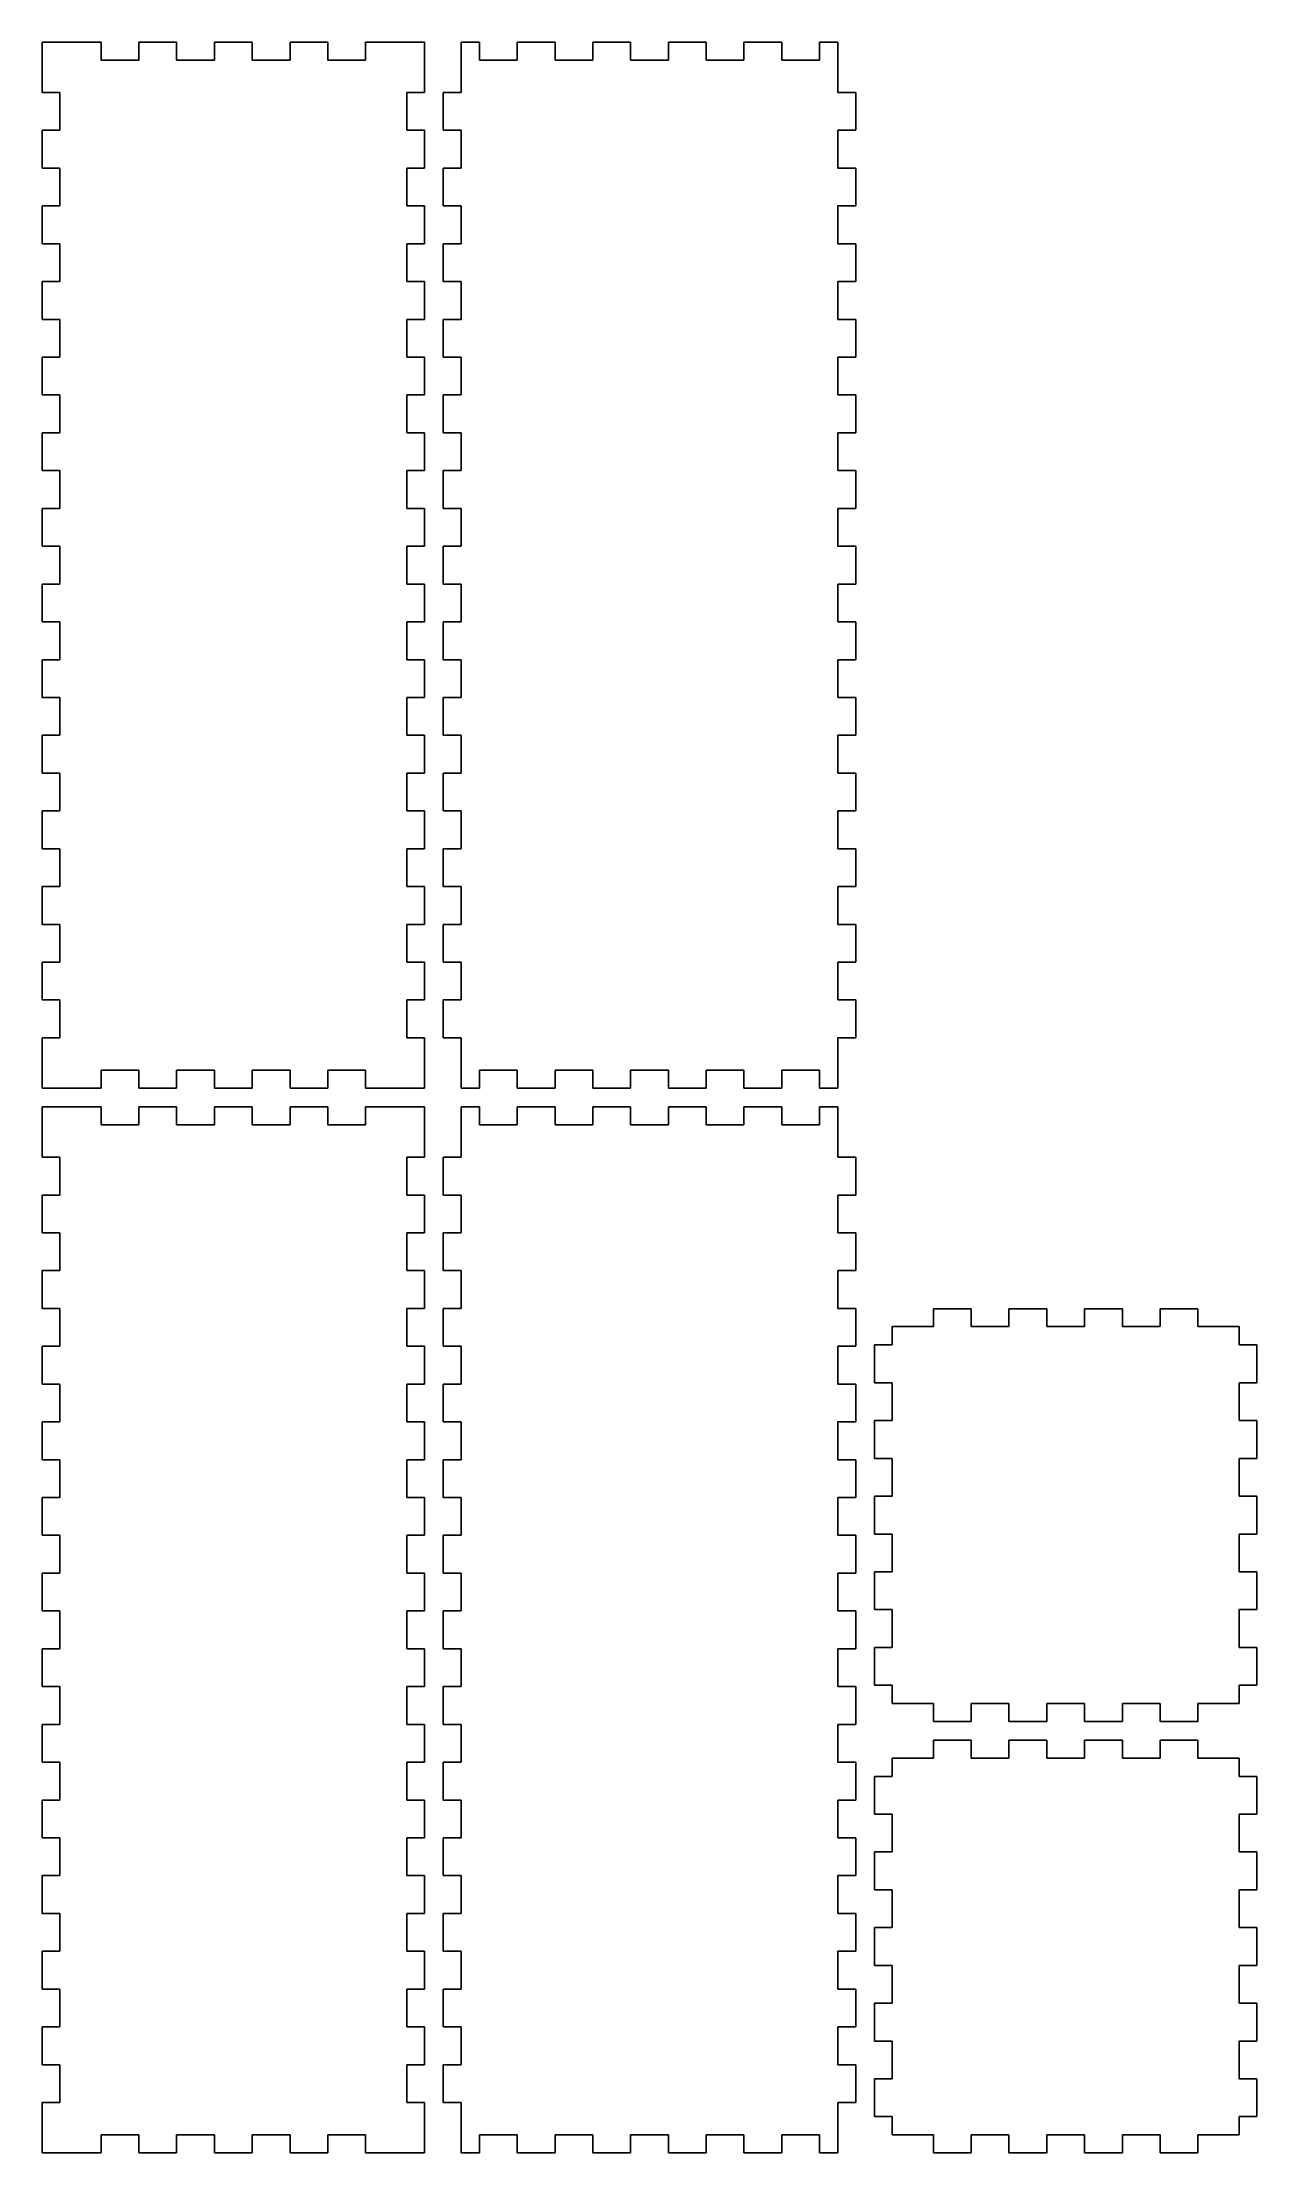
# Model space of a CAD drawing. Header units: inches. Extents: x 0 to 8.1, y 0.1 to 14.1.
import ezdxf

# ---------------------------------------------------------------- set-up
doc = ezdxf.new("R2010")
doc.units = ezdxf.units.IN

msp = doc.modelspace()

# ---------------------------------------------------------------- linework, layer by layer
at = {"layer": 'back_outsideCutPath'}
for p, q in [((0, 14.122), (0, 13.788375)), ((0.139625, 14.122), (0, 14.122)), ((0.390375, 14.122), (0.139625, 14.122)), ((0.390375, 14.004), (0.390375, 14.122)), ((0.641125, 14.004), (0.390375, 14.004)), ((0.891875, 14.122), (0.641125, 14.122)), ((0.641125, 14.122), (0.641125, 14.004)), ((0.891875, 14.004), (0.891875, 14.122)), ((1.142625, 14.004), (0.891875, 14.004)), ((1.393375, 14.122), (1.142625, 14.122)), ((1.142625, 14.122), (1.142625, 14.004)), ((1.393375, 14.004), (1.393375, 14.122)), ((1.644125, 14.004), (1.393375, 14.004)), ((1.894875, 14.122), (1.644125, 14.122)), ((1.644125, 14.122), (1.644125, 14.004)), ((1.894875, 14.004), (1.894875, 14.122)), ((2.145625, 14.004), (1.894875, 14.004)), ((2.536, 14.122), (2.145625, 14.122)), ((2.145625, 14.122), (2.145625, 14.004)), ((2.536, 13.788375), (2.536, 14.122)), ((0, 13.788375), (0.118, 13.788375)), ((0.118, 13.788375), (0.118, 13.537625)), ((2.418, 13.537625), (2.418, 13.788375)), ((2.418, 13.788375), (2.536, 13.788375)), ((0.118, 13.537625), (0, 13.537625)), ((0, 13.537625), (0, 13.286875)), ((2.536, 13.537625), (2.418, 13.537625)), ((2.536, 13.286875), (2.536, 13.537625)), ((0, 13.286875), (0.118, 13.286875)), ((0.118, 13.286875), (0.118, 13.036125)), ((2.418, 13.036125), (2.418, 13.286875)), ((2.418, 13.286875), (2.536, 13.286875)), ((0.118, 13.036125), (0, 13.036125)), ((0, 13.036125), (0, 12.785375)), ((2.536, 13.036125), (2.418, 13.036125)), ((2.536, 12.785375), (2.536, 13.036125)), ((0, 12.785375), (0.118, 12.785375)), ((0.118, 12.785375), (0.118, 12.534625)), ((2.418, 12.534625), (2.418, 12.785375)), ((2.418, 12.785375), (2.536, 12.785375)), ((0.118, 12.534625), (0, 12.534625)), ((0, 12.534625), (0, 12.283875)), ((2.536, 12.534625), (2.418, 12.534625)), ((2.536, 12.283875), (2.536, 12.534625)), ((0, 12.283875), (0.118, 12.283875)), ((0.118, 12.283875), (0.118, 12.033125)), ((2.418, 12.033125), (2.418, 12.283875)), ((2.418, 12.283875), (2.536, 12.283875)), ((0.118, 12.033125), (0, 12.033125)), ((0, 12.033125), (0, 11.782375)), ((2.536, 12.033125), (2.418, 12.033125)), ((2.536, 11.782375), (2.536, 12.033125)), ((0, 11.782375), (0.118, 11.782375)), ((0.118, 11.782375), (0.118, 11.531625)), ((2.418, 11.531625), (2.418, 11.782375)), ((2.418, 11.782375), (2.536, 11.782375)), ((0.118, 11.531625), (0, 11.531625)), ((0, 11.531625), (0, 11.280875)), ((2.536, 11.531625), (2.418, 11.531625)), ((2.536, 11.280875), (2.536, 11.531625)), ((0, 11.280875), (0.118, 11.280875)), ((0.118, 11.280875), (0.118, 11.030125)), ((2.418, 11.030125), (2.418, 11.280875)), ((2.418, 11.280875), (2.536, 11.280875)), ((0.118, 11.030125), (0, 11.030125)), ((0, 11.030125), (0, 10.779375)), ((2.536, 11.030125), (2.418, 11.030125)), ((2.536, 10.779375), (2.536, 11.030125)), ((0, 10.779375), (0.118, 10.779375)), ((0.118, 10.779375), (0.118, 10.528625)), ((2.418, 10.528625), (2.418, 10.779375)), ((2.418, 10.779375), (2.536, 10.779375)), ((0.118, 10.528625), (0, 10.528625)), ((0, 10.528625), (0, 10.277875)), ((2.536, 10.528625), (2.418, 10.528625)), ((2.536, 10.277875), (2.536, 10.528625)), ((0, 10.277875), (0.118, 10.277875)), ((0.118, 10.277875), (0.118, 10.027125)), ((2.418, 10.027125), (2.418, 10.277875)), ((2.418, 10.277875), (2.536, 10.277875)), ((0.118, 10.027125), (0, 10.027125)), ((0, 10.027125), (0, 9.776375)), ((2.536, 10.027125), (2.418, 10.027125)), ((2.536, 9.776375), (2.536, 10.027125)), ((0, 9.776375), (0.118, 9.776375)), ((0.118, 9.776375), (0.118, 9.525625)), ((2.418, 9.525625), (2.418, 9.776375)), ((2.418, 9.776375), (2.536, 9.776375)), ((0.118, 9.525625), (0, 9.525625)), ((0, 9.525625), (0, 9.274875)), ((2.536, 9.525625), (2.418, 9.525625)), ((2.536, 9.274875), (2.536, 9.525625)), ((0, 9.274875), (0.118, 9.274875)), ((0.118, 9.274875), (0.118, 9.024125)), ((2.418, 9.024125), (2.418, 9.274875)), ((2.418, 9.274875), (2.536, 9.274875)), ((0.118, 9.024125), (0, 9.024125)), ((0, 9.024125), (0, 8.773375)), ((2.536, 9.024125), (2.418, 9.024125)), ((2.536, 8.773375), (2.536, 9.024125)), ((0, 8.773375), (0.118, 8.773375)), ((0.118, 8.773375), (0.118, 8.522625)), ((2.418, 8.522625), (2.418, 8.773375)), ((2.418, 8.773375), (2.536, 8.773375)), ((0.118, 8.522625), (0, 8.522625)), ((0, 8.522625), (0, 8.271875)), ((2.536, 8.522625), (2.418, 8.522625)), ((2.536, 8.271875), (2.536, 8.522625)), ((0, 8.271875), (0.118, 8.271875)), ((0.118, 8.271875), (0.118, 8.021125)), ((2.418, 8.021125), (2.418, 8.271875)), ((2.418, 8.271875), (2.536, 8.271875)), ((0.118, 8.021125), (0, 8.021125)), ((0, 8.021125), (0, 7.770375)), ((2.536, 8.021125), (2.418, 8.021125)), ((2.536, 7.770375), (2.536, 8.021125)), ((0, 7.770375), (0.118, 7.770375)), ((0.118, 7.770375), (0.118, 7.519625)), ((2.418, 7.519625), (2.418, 7.770375)), ((2.418, 7.770375), (2.536, 7.770375)), ((0.118, 7.519625), (0, 7.519625)), ((0, 7.519625), (0, 7.186)), ((2.536, 7.519625), (2.418, 7.519625)), ((2.536, 7.186), (2.536, 7.519625)), ((0.390375, 7.186), (0.390375, 7.304)), ((0.390375, 7.304), (0.641125, 7.304)), ((0.641125, 7.304), (0.641125, 7.186)), ((0.891875, 7.186), (0.891875, 7.304)), ((0.891875, 7.304), (1.142625, 7.304)), ((1.142625, 7.304), (1.142625, 7.186)), ((1.393375, 7.186), (1.393375, 7.304)), ((1.393375, 7.304), (1.644125, 7.304)), ((1.644125, 7.304), (1.644125, 7.186)), ((1.894875, 7.186), (1.894875, 7.304)), ((1.894875, 7.304), (2.145625, 7.304)), ((2.145625, 7.304), (2.145625, 7.186)), ((0, 7.186), (0.390375, 7.186)), ((0.641125, 7.186), (0.891875, 7.186)), ((1.142625, 7.186), (1.393375, 7.186)), ((1.644125, 7.186), (1.894875, 7.186)), ((2.145625, 7.186), (2.396375, 7.186)), ((2.396375, 7.186), (2.536, 7.186))]:
    msp.add_line(p, q, dxfattribs=at)
at = {"layer": 'bottom_outsideCutPath'}
for p, q in [((5.64, 5.604), (5.64, 5.482375)), ((5.661625, 5.604), (5.64, 5.604)), ((5.912375, 5.604), (5.661625, 5.604)), ((6.163125, 5.722), (5.912375, 5.722)), ((5.912375, 5.722), (5.912375, 5.604)), ((6.163125, 5.604), (6.163125, 5.722)), ((6.413875, 5.604), (6.163125, 5.604)), ((6.664625, 5.722), (6.413875, 5.722)), ((6.413875, 5.722), (6.413875, 5.604)), ((6.664625, 5.604), (6.664625, 5.722)), ((6.915375, 5.604), (6.664625, 5.604)), ((7.166125, 5.722), (6.915375, 5.722)), ((6.915375, 5.722), (6.915375, 5.604)), ((7.166125, 5.604), (7.166125, 5.722)), ((7.416875, 5.604), (7.166125, 5.604)), ((7.667625, 5.722), (7.416875, 5.722)), ((7.416875, 5.722), (7.416875, 5.604)), ((7.667625, 5.604), (7.667625, 5.722)), ((7.94, 5.604), (7.667625, 5.604)), ((7.94, 5.482375), (7.94, 5.604)), ((5.64, 5.482375), (5.522, 5.482375)), ((5.522, 5.482375), (5.522, 5.231625)), ((8.058, 5.482375), (7.94, 5.482375)), ((8.058, 5.231625), (8.058, 5.482375)), ((5.522, 5.231625), (5.64, 5.231625)), ((5.64, 5.231625), (5.64, 4.980875)), ((7.94, 4.980875), (7.94, 5.231625)), ((7.94, 5.231625), (8.058, 5.231625)), ((5.64, 4.980875), (5.522, 4.980875)), ((5.522, 4.980875), (5.522, 4.730125)), ((8.058, 4.980875), (7.94, 4.980875)), ((8.058, 4.730125), (8.058, 4.980875)), ((5.522, 4.730125), (5.64, 4.730125)), ((5.64, 4.730125), (5.64, 4.479375)), ((7.94, 4.479375), (7.94, 4.730125)), ((7.94, 4.730125), (8.058, 4.730125)), ((5.64, 4.479375), (5.522, 4.479375)), ((5.522, 4.479375), (5.522, 4.228625)), ((8.058, 4.479375), (7.94, 4.479375)), ((8.058, 4.228625), (8.058, 4.479375)), ((5.522, 4.228625), (5.64, 4.228625)), ((5.64, 4.228625), (5.64, 3.977875)), ((7.94, 3.977875), (7.94, 4.228625)), ((7.94, 4.228625), (8.058, 4.228625)), ((5.64, 3.977875), (5.522, 3.977875)), ((5.522, 3.977875), (5.522, 3.727125)), ((8.058, 3.977875), (7.94, 3.977875)), ((8.058, 3.727125), (8.058, 3.977875)), ((5.522, 3.727125), (5.64, 3.727125)), ((5.64, 3.727125), (5.64, 3.476375)), ((7.94, 3.476375), (7.94, 3.727125)), ((7.94, 3.727125), (8.058, 3.727125)), ((5.64, 3.476375), (5.522, 3.476375)), ((5.522, 3.476375), (5.522, 3.225625)), ((8.058, 3.476375), (7.94, 3.476375)), ((8.058, 3.225625), (8.058, 3.476375)), ((5.522, 3.225625), (5.64, 3.225625)), ((5.64, 3.225625), (5.64, 3.104)), ((7.94, 3.104), (7.94, 3.225625)), ((7.94, 3.225625), (8.058, 3.225625)), ((5.64, 3.104), (5.912375, 3.104)), ((5.912375, 3.104), (5.912375, 2.986)), ((6.163125, 2.986), (6.163125, 3.104)), ((6.163125, 3.104), (6.413875, 3.104)), ((6.413875, 3.104), (6.413875, 2.986)), ((6.664625, 2.986), (6.664625, 3.104)), ((6.664625, 3.104), (6.915375, 3.104)), ((6.915375, 3.104), (6.915375, 2.986)), ((7.166125, 2.986), (7.166125, 3.104)), ((7.166125, 3.104), (7.416875, 3.104)), ((7.416875, 3.104), (7.416875, 2.986)), ((7.667625, 2.986), (7.667625, 3.104)), ((7.667625, 3.104), (7.918375, 3.104)), ((7.918375, 3.104), (7.94, 3.104)), ((5.912375, 2.986), (6.163125, 2.986)), ((6.413875, 2.986), (6.664625, 2.986)), ((6.915375, 2.986), (7.166125, 2.986)), ((7.416875, 2.986), (7.667625, 2.986))]:
    msp.add_line(p, q, dxfattribs=at)
at = {"layer": 'front_outsideCutPath'}
for p, q in [((0, 7.061), (0, 6.727375)), ((0.139625, 7.061), (0, 7.061)), ((0.390375, 7.061), (0.139625, 7.061)), ((0.390375, 6.943), (0.390375, 7.061)), ((0.891875, 7.061), (0.641125, 7.061)), ((0.641125, 7.061), (0.641125, 6.943)), ((0.891875, 6.943), (0.891875, 7.061)), ((1.393375, 7.061), (1.142625, 7.061)), ((1.142625, 7.061), (1.142625, 6.943)), ((1.393375, 6.943), (1.393375, 7.061)), ((1.894875, 7.061), (1.644125, 7.061)), ((1.644125, 7.061), (1.644125, 6.943)), ((1.894875, 6.943), (1.894875, 7.061)), ((2.536, 7.061), (2.145625, 7.061)), ((2.145625, 7.061), (2.145625, 6.943)), ((2.536, 6.727375), (2.536, 7.061)), ((0.641125, 6.943), (0.390375, 6.943)), ((1.142625, 6.943), (0.891875, 6.943)), ((1.644125, 6.943), (1.393375, 6.943)), ((2.145625, 6.943), (1.894875, 6.943)), ((0, 6.727375), (0.118, 6.727375)), ((0.118, 6.727375), (0.118, 6.476625)), ((2.418, 6.476625), (2.418, 6.727375)), ((2.418, 6.727375), (2.536, 6.727375)), ((0.118, 6.476625), (0, 6.476625)), ((0, 6.476625), (0, 6.225875)), ((2.536, 6.476625), (2.418, 6.476625)), ((2.536, 6.225875), (2.536, 6.476625)), ((0, 6.225875), (0.118, 6.225875)), ((0.118, 6.225875), (0.118, 5.975125)), ((2.418, 5.975125), (2.418, 6.225875)), ((2.418, 6.225875), (2.536, 6.225875)), ((0.118, 5.975125), (0, 5.975125)), ((0, 5.975125), (0, 5.724375)), ((2.536, 5.975125), (2.418, 5.975125)), ((2.536, 5.724375), (2.536, 5.975125)), ((0, 5.724375), (0.118, 5.724375)), ((0.118, 5.724375), (0.118, 5.473625)), ((2.418, 5.473625), (2.418, 5.724375)), ((2.418, 5.724375), (2.536, 5.724375)), ((0.118, 5.473625), (0, 5.473625)), ((0, 5.473625), (0, 5.222875)), ((2.536, 5.473625), (2.418, 5.473625)), ((2.536, 5.222875), (2.536, 5.473625)), ((0, 5.222875), (0.118, 5.222875)), ((0.118, 5.222875), (0.118, 4.972125)), ((2.418, 4.972125), (2.418, 5.222875)), ((2.418, 5.222875), (2.536, 5.222875)), ((0.118, 4.972125), (0, 4.972125)), ((0, 4.972125), (0, 4.721375)), ((2.536, 4.972125), (2.418, 4.972125)), ((2.536, 4.721375), (2.536, 4.972125)), ((0, 4.721375), (0.118, 4.721375)), ((0.118, 4.721375), (0.118, 4.470625)), ((2.418, 4.470625), (2.418, 4.721375)), ((2.418, 4.721375), (2.536, 4.721375)), ((0.118, 4.470625), (0, 4.470625)), ((0, 4.470625), (0, 4.219875)), ((2.536, 4.470625), (2.418, 4.470625)), ((2.536, 4.219875), (2.536, 4.470625)), ((0, 4.219875), (0.118, 4.219875)), ((0.118, 4.219875), (0.118, 3.969125)), ((2.418, 3.969125), (2.418, 4.219875)), ((2.418, 4.219875), (2.536, 4.219875)), ((0.118, 3.969125), (0, 3.969125)), ((0, 3.969125), (0, 3.718375)), ((2.536, 3.969125), (2.418, 3.969125)), ((2.536, 3.718375), (2.536, 3.969125)), ((0, 3.718375), (0.118, 3.718375)), ((0.118, 3.718375), (0.118, 3.467625)), ((2.418, 3.467625), (2.418, 3.718375)), ((2.418, 3.718375), (2.536, 3.718375)), ((0.118, 3.467625), (0, 3.467625)), ((0, 3.467625), (0, 3.216875)), ((2.536, 3.467625), (2.418, 3.467625)), ((2.536, 3.216875), (2.536, 3.467625)), ((0, 3.216875), (0.118, 3.216875)), ((0.118, 3.216875), (0.118, 2.966125)), ((2.418, 2.966125), (2.418, 3.216875)), ((2.418, 3.216875), (2.536, 3.216875)), ((0.118, 2.966125), (0, 2.966125)), ((0, 2.966125), (0, 2.715375)), ((2.536, 2.966125), (2.418, 2.966125)), ((2.536, 2.715375), (2.536, 2.966125)), ((0, 2.715375), (0.118, 2.715375)), ((0.118, 2.715375), (0.118, 2.464625)), ((2.418, 2.464625), (2.418, 2.715375)), ((2.418, 2.715375), (2.536, 2.715375)), ((0.118, 2.464625), (0, 2.464625)), ((0, 2.464625), (0, 2.213875)), ((2.536, 2.464625), (2.418, 2.464625)), ((2.536, 2.213875), (2.536, 2.464625)), ((0, 2.213875), (0.118, 2.213875)), ((0.118, 2.213875), (0.118, 1.963125)), ((2.418, 1.963125), (2.418, 2.213875)), ((2.418, 2.213875), (2.536, 2.213875)), ((0.118, 1.963125), (0, 1.963125)), ((0, 1.963125), (0, 1.712375)), ((2.536, 1.963125), (2.418, 1.963125)), ((2.536, 1.712375), (2.536, 1.963125)), ((0, 1.712375), (0.118, 1.712375)), ((0.118, 1.712375), (0.118, 1.461625)), ((2.418, 1.461625), (2.418, 1.712375)), ((2.418, 1.712375), (2.536, 1.712375)), ((0.118, 1.461625), (0, 1.461625)), ((0, 1.461625), (0, 1.210875)), ((2.536, 1.461625), (2.418, 1.461625)), ((2.536, 1.210875), (2.536, 1.461625)), ((0, 1.210875), (0.118, 1.210875)), ((0.118, 1.210875), (0.118, 0.960125)), ((2.418, 0.960125), (2.418, 1.210875)), ((2.418, 1.210875), (2.536, 1.210875)), ((0.118, 0.960125), (0, 0.960125)), ((0, 0.960125), (0, 0.709375)), ((2.536, 0.960125), (2.418, 0.960125)), ((2.536, 0.709375), (2.536, 0.960125)), ((0, 0.709375), (0.118, 0.709375)), ((0.118, 0.709375), (0.118, 0.458625)), ((2.418, 0.458625), (2.418, 0.709375)), ((2.418, 0.709375), (2.536, 0.709375)), ((0.118, 0.458625), (0, 0.458625)), ((0, 0.458625), (0, 0.125)), ((2.536, 0.458625), (2.418, 0.458625)), ((2.536, 0.125), (2.536, 0.458625)), ((0.390375, 0.125), (0.390375, 0.243)), ((0.390375, 0.243), (0.641125, 0.243)), ((0.641125, 0.243), (0.641125, 0.125)), ((0.891875, 0.125), (0.891875, 0.243)), ((0.891875, 0.243), (1.142625, 0.243)), ((1.142625, 0.243), (1.142625, 0.125)), ((1.393375, 0.125), (1.393375, 0.243)), ((1.393375, 0.243), (1.644125, 0.243)), ((1.644125, 0.243), (1.644125, 0.125)), ((1.894875, 0.125), (1.894875, 0.243)), ((1.894875, 0.243), (2.145625, 0.243)), ((2.145625, 0.243), (2.145625, 0.125)), ((0, 0.125), (0.390375, 0.125)), ((0.641125, 0.125), (0.891875, 0.125)), ((1.142625, 0.125), (1.393375, 0.125)), ((1.644125, 0.125), (1.894875, 0.125)), ((2.145625, 0.125), (2.396375, 0.125)), ((2.396375, 0.125), (2.536, 0.125))]:
    msp.add_line(p, q, dxfattribs=at)
at = {"layer": 'left_outsideCutPath'}
for p, q in [((2.779, 7.061), (2.779, 6.727375)), ((2.900625, 7.061), (2.779, 7.061)), ((2.900625, 6.943), (2.900625, 7.061)), ((3.402125, 7.061), (3.151375, 7.061)), ((3.151375, 7.061), (3.151375, 6.943)), ((3.402125, 6.943), (3.402125, 7.061)), ((3.903625, 7.061), (3.652875, 7.061)), ((3.652875, 7.061), (3.652875, 6.943)), ((3.903625, 6.943), (3.903625, 7.061)), ((4.405125, 7.061), (4.154375, 7.061)), ((4.154375, 7.061), (4.154375, 6.943)), ((4.405125, 6.943), (4.405125, 7.061)), ((4.906625, 7.061), (4.655875, 7.061)), ((4.655875, 7.061), (4.655875, 6.943)), ((4.906625, 6.943), (4.906625, 7.061)), ((5.279, 7.061), (5.157375, 7.061)), ((5.157375, 7.061), (5.157375, 6.943)), ((5.279, 6.727375), (5.279, 7.061)), ((3.151375, 6.943), (2.900625, 6.943)), ((3.652875, 6.943), (3.402125, 6.943)), ((4.154375, 6.943), (3.903625, 6.943)), ((4.655875, 6.943), (4.405125, 6.943)), ((5.157375, 6.943), (4.906625, 6.943)), ((2.779, 6.727375), (2.661, 6.727375)), ((2.661, 6.727375), (2.661, 6.476625)), ((5.397, 6.727375), (5.279, 6.727375)), ((5.397, 6.476625), (5.397, 6.727375)), ((2.661, 6.476625), (2.779, 6.476625)), ((2.779, 6.476625), (2.779, 6.225875)), ((5.279, 6.225875), (5.279, 6.476625)), ((5.279, 6.476625), (5.397, 6.476625)), ((2.779, 6.225875), (2.661, 6.225875)), ((2.661, 6.225875), (2.661, 5.975125)), ((5.397, 6.225875), (5.279, 6.225875)), ((5.397, 5.975125), (5.397, 6.225875)), ((2.661, 5.975125), (2.779, 5.975125)), ((2.779, 5.975125), (2.779, 5.724375)), ((5.279, 5.724375), (5.279, 5.975125)), ((5.279, 5.975125), (5.397, 5.975125)), ((2.779, 5.724375), (2.661, 5.724375)), ((2.661, 5.724375), (2.661, 5.473625)), ((5.397, 5.724375), (5.279, 5.724375)), ((5.397, 5.473625), (5.397, 5.724375)), ((2.661, 5.473625), (2.779, 5.473625)), ((2.779, 5.473625), (2.779, 5.222875)), ((5.279, 5.222875), (5.279, 5.473625)), ((5.279, 5.473625), (5.397, 5.473625)), ((2.779, 5.222875), (2.661, 5.222875)), ((2.661, 5.222875), (2.661, 4.972125)), ((5.397, 5.222875), (5.279, 5.222875)), ((5.397, 4.972125), (5.397, 5.222875)), ((2.661, 4.972125), (2.779, 4.972125)), ((2.779, 4.972125), (2.779, 4.721375)), ((5.279, 4.721375), (5.279, 4.972125)), ((5.279, 4.972125), (5.397, 4.972125)), ((2.779, 4.721375), (2.661, 4.721375)), ((2.661, 4.721375), (2.661, 4.470625)), ((5.397, 4.721375), (5.279, 4.721375)), ((5.397, 4.470625), (5.397, 4.721375)), ((2.661, 4.470625), (2.779, 4.470625)), ((2.779, 4.470625), (2.779, 4.219875)), ((5.279, 4.219875), (5.279, 4.470625)), ((5.279, 4.470625), (5.397, 4.470625)), ((2.779, 4.219875), (2.661, 4.219875)), ((2.661, 4.219875), (2.661, 3.969125)), ((5.397, 4.219875), (5.279, 4.219875)), ((5.397, 3.969125), (5.397, 4.219875)), ((2.661, 3.969125), (2.779, 3.969125)), ((2.779, 3.969125), (2.779, 3.718375)), ((5.279, 3.718375), (5.279, 3.969125)), ((5.279, 3.969125), (5.397, 3.969125)), ((2.779, 3.718375), (2.661, 3.718375)), ((2.661, 3.718375), (2.661, 3.467625)), ((5.397, 3.718375), (5.279, 3.718375)), ((5.397, 3.467625), (5.397, 3.718375)), ((2.661, 3.467625), (2.779, 3.467625)), ((2.779, 3.467625), (2.779, 3.216875)), ((5.279, 3.216875), (5.279, 3.467625)), ((5.279, 3.467625), (5.397, 3.467625)), ((2.779, 3.216875), (2.661, 3.216875)), ((2.661, 3.216875), (2.661, 2.966125)), ((5.397, 3.216875), (5.279, 3.216875)), ((5.397, 2.966125), (5.397, 3.216875)), ((2.661, 2.966125), (2.779, 2.966125)), ((2.779, 2.966125), (2.779, 2.715375)), ((5.279, 2.715375), (5.279, 2.966125)), ((5.279, 2.966125), (5.397, 2.966125)), ((2.779, 2.715375), (2.661, 2.715375)), ((2.661, 2.715375), (2.661, 2.464625)), ((5.397, 2.715375), (5.279, 2.715375)), ((5.397, 2.464625), (5.397, 2.715375)), ((2.661, 2.464625), (2.779, 2.464625)), ((2.779, 2.464625), (2.779, 2.213875)), ((5.279, 2.213875), (5.279, 2.464625)), ((5.279, 2.464625), (5.397, 2.464625)), ((2.779, 2.213875), (2.661, 2.213875)), ((2.661, 2.213875), (2.661, 1.963125)), ((5.397, 2.213875), (5.279, 2.213875)), ((5.397, 1.963125), (5.397, 2.213875)), ((2.661, 1.963125), (2.779, 1.963125)), ((2.779, 1.963125), (2.779, 1.712375)), ((5.279, 1.712375), (5.279, 1.963125)), ((5.279, 1.963125), (5.397, 1.963125)), ((2.779, 1.712375), (2.661, 1.712375)), ((2.661, 1.712375), (2.661, 1.461625)), ((5.397, 1.712375), (5.279, 1.712375)), ((5.397, 1.461625), (5.397, 1.712375)), ((2.661, 1.461625), (2.779, 1.461625)), ((2.779, 1.461625), (2.779, 1.210875)), ((5.279, 1.210875), (5.279, 1.461625)), ((5.279, 1.461625), (5.397, 1.461625)), ((2.779, 1.210875), (2.661, 1.210875)), ((2.661, 1.210875), (2.661, 0.960125)), ((5.397, 1.210875), (5.279, 1.210875)), ((5.397, 0.960125), (5.397, 1.210875)), ((2.661, 0.960125), (2.779, 0.960125)), ((2.779, 0.960125), (2.779, 0.709375)), ((5.279, 0.709375), (5.279, 0.960125)), ((5.279, 0.960125), (5.397, 0.960125)), ((2.779, 0.709375), (2.661, 0.709375)), ((2.661, 0.709375), (2.661, 0.458625)), ((5.397, 0.709375), (5.279, 0.709375)), ((5.397, 0.458625), (5.397, 0.709375)), ((2.661, 0.458625), (2.779, 0.458625)), ((2.779, 0.458625), (2.779, 0.125)), ((5.279, 0.125), (5.279, 0.458625)), ((5.279, 0.458625), (5.397, 0.458625)), ((2.900625, 0.125), (2.900625, 0.243)), ((2.900625, 0.243), (3.151375, 0.243)), ((3.151375, 0.243), (3.151375, 0.125)), ((3.402125, 0.125), (3.402125, 0.243)), ((3.402125, 0.243), (3.652875, 0.243)), ((3.652875, 0.243), (3.652875, 0.125)), ((3.903625, 0.125), (3.903625, 0.243)), ((3.903625, 0.243), (4.154375, 0.243)), ((4.154375, 0.243), (4.154375, 0.125)), ((4.405125, 0.125), (4.405125, 0.243)), ((4.405125, 0.243), (4.655875, 0.243)), ((4.655875, 0.243), (4.655875, 0.125)), ((4.906625, 0.125), (4.906625, 0.243)), ((4.906625, 0.243), (5.157375, 0.243)), ((5.157375, 0.243), (5.157375, 0.125)), ((2.779, 0.125), (2.900625, 0.125)), ((3.151375, 0.125), (3.402125, 0.125)), ((3.652875, 0.125), (3.903625, 0.125)), ((4.154375, 0.125), (4.405125, 0.125)), ((4.655875, 0.125), (4.906625, 0.125)), ((5.157375, 0.125), (5.279, 0.125))]:
    msp.add_line(p, q, dxfattribs=at)
at = {"layer": 'right_outsideCutPath'}
for p, q in [((2.779, 14.122), (2.779, 13.788375)), ((2.900625, 14.122), (2.779, 14.122)), ((2.900625, 14.004), (2.900625, 14.122)), ((3.151375, 14.004), (2.900625, 14.004)), ((3.402125, 14.122), (3.151375, 14.122)), ((3.151375, 14.122), (3.151375, 14.004)), ((3.402125, 14.004), (3.402125, 14.122)), ((3.652875, 14.004), (3.402125, 14.004)), ((3.903625, 14.122), (3.652875, 14.122)), ((3.652875, 14.122), (3.652875, 14.004)), ((3.903625, 14.004), (3.903625, 14.122)), ((4.154375, 14.004), (3.903625, 14.004)), ((4.405125, 14.122), (4.154375, 14.122)), ((4.154375, 14.122), (4.154375, 14.004)), ((4.405125, 14.004), (4.405125, 14.122)), ((4.655875, 14.004), (4.405125, 14.004)), ((4.906625, 14.122), (4.655875, 14.122)), ((4.655875, 14.122), (4.655875, 14.004)), ((4.906625, 14.004), (4.906625, 14.122)), ((5.157375, 14.004), (4.906625, 14.004)), ((5.279, 14.122), (5.157375, 14.122)), ((5.157375, 14.122), (5.157375, 14.004)), ((5.279, 13.788375), (5.279, 14.122)), ((2.779, 13.788375), (2.661, 13.788375)), ((2.661, 13.788375), (2.661, 13.537625)), ((5.397, 13.788375), (5.279, 13.788375)), ((5.397, 13.537625), (5.397, 13.788375)), ((2.661, 13.537625), (2.779, 13.537625)), ((2.779, 13.537625), (2.779, 13.286875)), ((5.279, 13.286875), (5.279, 13.537625)), ((5.279, 13.537625), (5.397, 13.537625)), ((2.779, 13.286875), (2.661, 13.286875)), ((2.661, 13.286875), (2.661, 13.036125)), ((5.397, 13.286875), (5.279, 13.286875)), ((5.397, 13.036125), (5.397, 13.286875)), ((2.661, 13.036125), (2.779, 13.036125)), ((2.779, 13.036125), (2.779, 12.785375)), ((5.279, 12.785375), (5.279, 13.036125)), ((5.279, 13.036125), (5.397, 13.036125)), ((2.779, 12.785375), (2.661, 12.785375)), ((2.661, 12.785375), (2.661, 12.534625)), ((5.397, 12.785375), (5.279, 12.785375)), ((5.397, 12.534625), (5.397, 12.785375)), ((2.661, 12.534625), (2.779, 12.534625)), ((2.779, 12.534625), (2.779, 12.283875)), ((5.279, 12.283875), (5.279, 12.534625)), ((5.279, 12.534625), (5.397, 12.534625)), ((2.779, 12.283875), (2.661, 12.283875)), ((2.661, 12.283875), (2.661, 12.033125)), ((5.397, 12.283875), (5.279, 12.283875)), ((5.397, 12.033125), (5.397, 12.283875)), ((2.661, 12.033125), (2.779, 12.033125)), ((2.779, 12.033125), (2.779, 11.782375)), ((5.279, 11.782375), (5.279, 12.033125)), ((5.279, 12.033125), (5.397, 12.033125)), ((2.779, 11.782375), (2.661, 11.782375)), ((2.661, 11.782375), (2.661, 11.531625)), ((5.397, 11.782375), (5.279, 11.782375)), ((5.397, 11.531625), (5.397, 11.782375)), ((2.661, 11.531625), (2.779, 11.531625)), ((2.779, 11.531625), (2.779, 11.280875)), ((5.279, 11.280875), (5.279, 11.531625)), ((5.279, 11.531625), (5.397, 11.531625)), ((2.779, 11.280875), (2.661, 11.280875)), ((2.661, 11.280875), (2.661, 11.030125)), ((5.397, 11.280875), (5.279, 11.280875)), ((5.397, 11.030125), (5.397, 11.280875)), ((2.661, 11.030125), (2.779, 11.030125)), ((2.779, 11.030125), (2.779, 10.779375)), ((5.279, 10.779375), (5.279, 11.030125)), ((5.279, 11.030125), (5.397, 11.030125)), ((2.779, 10.779375), (2.661, 10.779375)), ((2.661, 10.779375), (2.661, 10.528625)), ((5.397, 10.779375), (5.279, 10.779375)), ((5.397, 10.528625), (5.397, 10.779375)), ((2.661, 10.528625), (2.779, 10.528625)), ((2.779, 10.528625), (2.779, 10.277875)), ((5.279, 10.277875), (5.279, 10.528625)), ((5.279, 10.528625), (5.397, 10.528625)), ((2.779, 10.277875), (2.661, 10.277875)), ((2.661, 10.277875), (2.661, 10.027125)), ((5.397, 10.277875), (5.279, 10.277875)), ((5.397, 10.027125), (5.397, 10.277875)), ((2.661, 10.027125), (2.779, 10.027125)), ((2.779, 10.027125), (2.779, 9.776375)), ((5.279, 9.776375), (5.279, 10.027125)), ((5.279, 10.027125), (5.397, 10.027125)), ((2.779, 9.776375), (2.661, 9.776375)), ((2.661, 9.776375), (2.661, 9.525625)), ((5.397, 9.776375), (5.279, 9.776375)), ((5.397, 9.525625), (5.397, 9.776375)), ((2.661, 9.525625), (2.779, 9.525625)), ((2.779, 9.525625), (2.779, 9.274875)), ((5.279, 9.274875), (5.279, 9.525625)), ((5.279, 9.525625), (5.397, 9.525625)), ((2.779, 9.274875), (2.661, 9.274875)), ((2.661, 9.274875), (2.661, 9.024125)), ((5.397, 9.274875), (5.279, 9.274875)), ((5.397, 9.024125), (5.397, 9.274875)), ((2.661, 9.024125), (2.779, 9.024125)), ((2.779, 9.024125), (2.779, 8.773375)), ((5.279, 8.773375), (5.279, 9.024125)), ((5.279, 9.024125), (5.397, 9.024125)), ((2.779, 8.773375), (2.661, 8.773375)), ((2.661, 8.773375), (2.661, 8.522625)), ((5.397, 8.773375), (5.279, 8.773375)), ((5.397, 8.522625), (5.397, 8.773375)), ((2.661, 8.522625), (2.779, 8.522625)), ((2.779, 8.522625), (2.779, 8.271875)), ((5.279, 8.271875), (5.279, 8.522625)), ((5.279, 8.522625), (5.397, 8.522625)), ((2.779, 8.271875), (2.661, 8.271875)), ((2.661, 8.271875), (2.661, 8.021125)), ((5.397, 8.271875), (5.279, 8.271875)), ((5.397, 8.021125), (5.397, 8.271875)), ((2.661, 8.021125), (2.779, 8.021125)), ((2.779, 8.021125), (2.779, 7.770375)), ((5.279, 7.770375), (5.279, 8.021125)), ((5.279, 8.021125), (5.397, 8.021125)), ((2.779, 7.770375), (2.661, 7.770375)), ((2.661, 7.770375), (2.661, 7.519625)), ((5.397, 7.770375), (5.279, 7.770375)), ((5.397, 7.519625), (5.397, 7.770375)), ((2.661, 7.519625), (2.779, 7.519625)), ((2.779, 7.519625), (2.779, 7.186)), ((5.279, 7.186), (5.279, 7.519625)), ((5.279, 7.519625), (5.397, 7.519625)), ((2.900625, 7.186), (2.900625, 7.304)), ((2.900625, 7.304), (3.151375, 7.304)), ((3.151375, 7.304), (3.151375, 7.186)), ((3.402125, 7.186), (3.402125, 7.304)), ((3.402125, 7.304), (3.652875, 7.304)), ((3.652875, 7.304), (3.652875, 7.186)), ((3.903625, 7.186), (3.903625, 7.304)), ((3.903625, 7.304), (4.154375, 7.304)), ((4.154375, 7.304), (4.154375, 7.186)), ((4.405125, 7.186), (4.405125, 7.304)), ((4.405125, 7.304), (4.655875, 7.304)), ((4.655875, 7.304), (4.655875, 7.186)), ((4.906625, 7.186), (4.906625, 7.304)), ((4.906625, 7.304), (5.157375, 7.304)), ((5.157375, 7.304), (5.157375, 7.186)), ((2.779, 7.186), (2.900625, 7.186)), ((3.151375, 7.186), (3.402125, 7.186)), ((3.652875, 7.186), (3.903625, 7.186)), ((4.154375, 7.186), (4.405125, 7.186)), ((4.655875, 7.186), (4.906625, 7.186)), ((5.157375, 7.186), (5.279, 7.186))]:
    msp.add_line(p, q, dxfattribs=at)
at = {"layer": 'top_outsideCutPath'}
for p, q in [((6.163125, 2.861), (5.912375, 2.861)), ((5.912375, 2.861), (5.912375, 2.743)), ((6.163125, 2.743), (6.163125, 2.861)), ((6.664625, 2.861), (6.413875, 2.861)), ((6.413875, 2.861), (6.413875, 2.743)), ((6.664625, 2.743), (6.664625, 2.861)), ((7.166125, 2.861), (6.915375, 2.861)), ((6.915375, 2.861), (6.915375, 2.743)), ((7.166125, 2.743), (7.166125, 2.861)), ((7.667625, 2.861), (7.416875, 2.861)), ((7.416875, 2.861), (7.416875, 2.743)), ((7.667625, 2.743), (7.667625, 2.861)), ((5.64, 2.743), (5.64, 2.621375)), ((5.661625, 2.743), (5.64, 2.743)), ((5.912375, 2.743), (5.661625, 2.743)), ((6.413875, 2.743), (6.163125, 2.743)), ((6.915375, 2.743), (6.664625, 2.743)), ((7.416875, 2.743), (7.166125, 2.743)), ((7.94, 2.743), (7.667625, 2.743)), ((7.94, 2.621375), (7.94, 2.743)), ((5.64, 2.621375), (5.522, 2.621375)), ((5.522, 2.621375), (5.522, 2.370625)), ((8.058, 2.621375), (7.94, 2.621375)), ((8.058, 2.370625), (8.058, 2.621375)), ((5.522, 2.370625), (5.64, 2.370625)), ((5.64, 2.370625), (5.64, 2.119875)), ((7.94, 2.119875), (7.94, 2.370625)), ((7.94, 2.370625), (8.058, 2.370625)), ((5.64, 2.119875), (5.522, 2.119875)), ((5.522, 2.119875), (5.522, 1.869125)), ((8.058, 2.119875), (7.94, 2.119875)), ((8.058, 1.869125), (8.058, 2.119875)), ((5.522, 1.869125), (5.64, 1.869125)), ((5.64, 1.869125), (5.64, 1.618375)), ((7.94, 1.618375), (7.94, 1.869125)), ((7.94, 1.869125), (8.058, 1.869125)), ((5.64, 1.618375), (5.522, 1.618375)), ((5.522, 1.618375), (5.522, 1.367625)), ((8.058, 1.618375), (7.94, 1.618375)), ((8.058, 1.367625), (8.058, 1.618375)), ((5.522, 1.367625), (5.64, 1.367625)), ((5.64, 1.367625), (5.64, 1.116875)), ((7.94, 1.116875), (7.94, 1.367625)), ((7.94, 1.367625), (8.058, 1.367625)), ((5.64, 1.116875), (5.522, 1.116875)), ((5.522, 1.116875), (5.522, 0.866125)), ((8.058, 1.116875), (7.94, 1.116875)), ((8.058, 0.866125), (8.058, 1.116875)), ((5.522, 0.866125), (5.64, 0.866125)), ((5.64, 0.866125), (5.64, 0.615375)), ((7.94, 0.615375), (7.94, 0.866125)), ((7.94, 0.866125), (8.058, 0.866125)), ((5.64, 0.615375), (5.522, 0.615375)), ((5.522, 0.615375), (5.522, 0.364625)), ((8.058, 0.615375), (7.94, 0.615375)), ((8.058, 0.364625), (8.058, 0.615375)), ((5.522, 0.364625), (5.64, 0.364625)), ((5.64, 0.364625), (5.64, 0.243)), ((7.94, 0.243), (7.94, 0.364625)), ((7.94, 0.364625), (8.058, 0.364625)), ((5.64, 0.243), (5.912375, 0.243)), ((5.912375, 0.243), (5.912375, 0.125)), ((6.163125, 0.125), (6.163125, 0.243)), ((6.163125, 0.243), (6.413875, 0.243)), ((6.413875, 0.243), (6.413875, 0.125)), ((6.664625, 0.125), (6.664625, 0.243)), ((6.664625, 0.243), (6.915375, 0.243)), ((6.915375, 0.243), (6.915375, 0.125)), ((7.166125, 0.125), (7.166125, 0.243)), ((7.166125, 0.243), (7.416875, 0.243)), ((7.416875, 0.243), (7.416875, 0.125)), ((7.667625, 0.125), (7.667625, 0.243)), ((7.667625, 0.243), (7.918375, 0.243)), ((7.918375, 0.243), (7.94, 0.243)), ((5.912375, 0.125), (6.163125, 0.125)), ((6.413875, 0.125), (6.664625, 0.125)), ((6.915375, 0.125), (7.166125, 0.125)), ((7.416875, 0.125), (7.667625, 0.125))]:
    msp.add_line(p, q, dxfattribs=at)

doc.saveas('drawing.dxf')
